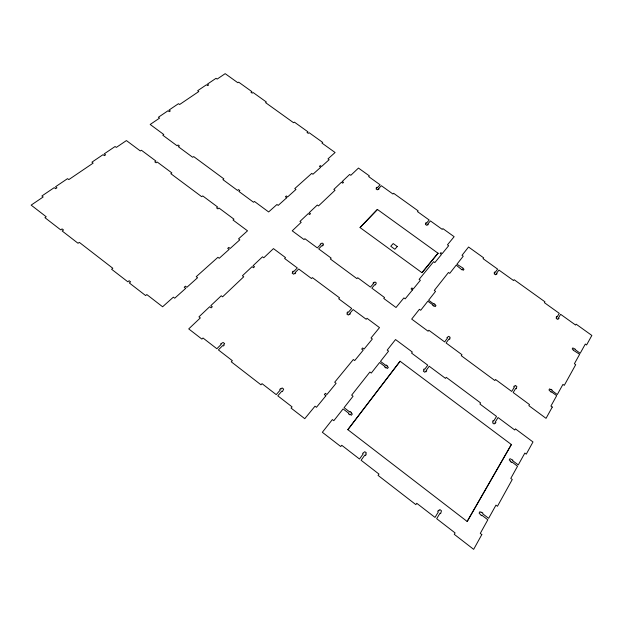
<?xml version="1.0" encoding="UTF-8"?>
<svg xmlns="http://www.w3.org/2000/svg" width="623" height="623" viewBox="0 0 623 623"><rect width="100%" height="100%" fill="white"/><g stroke="black" fill="none" stroke-linecap="round" stroke-linejoin="round"><path stroke-width="0.93" d="M467.133 521.451L511.304 444.565M347.875 429.706L400.083 361.317M421.981 272.625L437.985 253.211M360.11 227.551L377.445 209.468M481.82 534.573L473.659 549.346L454.26 534.332L455.078 532.922L436.676 518.694L440.002 513.212L440.632 513.702L441.466 510.798L439.815 509.528L439.083 510.728L438.444 510.237L437.712 511.444L438.343 511.935L435.01 517.409L416.748 503.291L415.884 504.646L378.06 475.388L378.971 474.08L361.099 460.257L364.782 455.164L365.397 455.639L366.207 454.517L365.592 454.042L366.402 452.929L364.798 451.691L362.555 453.451L363.178 453.926L359.479 459.003L341.739 445.281L340.781 446.543L322.34 432.284L332.386 419.559L333.835 420.673L343.086 408.922L348.818 413.306L348.428 413.804L349.705 414.778L350.087 414.287L351.356 415.261L352.345 413.976L351.076 413.002L351.458 412.512L350.188 411.538L349.807 412.029L344.083 407.652L353.07 396.228L351.652 395.153L369.898 372.032L371.285 373.076L379.586 362.524L385.053 366.636L384.71 367.079L385.925 367.991L386.268 367.547L387.483 368.458L388.37 367.305L387.163 366.394L387.498 365.958L386.291 365.047L385.949 365.483L380.482 361.379L388.565 351.115L387.21 350.103L395.535 339.551L412.325 352.065L411.554 353.085L427.744 365.148L424.722 369.307L424.154 368.886L423.476 369.813L424.045 370.233L423.367 371.16L424.847 372.266L425.525 371.339L426.093 371.76L426.763 370.833L426.194 370.412L429.216 366.246L445.507 378.387L446.247 377.336L480.606 402.933L479.905 404.023L496.523 416.405L493.798 420.875L493.214 420.439L492.606 421.436L493.19 421.872L492.583 422.869L494.101 424.006L494.709 423.009L495.293 423.445L495.9 422.449L495.316 422.012L498.034 417.535L514.762 430.002L515.416 428.865L532.992 441.964L526.264 454.144L524.839 453.077L518.274 464.906L512.534 460.592L512.815 460.093L509.988 458.684L509.248 459.984L510.517 460.942L510.237 461.448L511.506 462.406L511.795 461.9L517.542 466.222L510.79 478.394L512.254 479.5L497.466 506.265L495.963 505.128L488.642 518.32L482.607 513.702L482.926 513.142L481.587 512.122L481.275 512.682L479.936 511.662L479.11 513.118L481.47 515.727L481.781 515.166L487.825 519.792L480.286 533.389L481.82 534.573M552.274 407.068L546.044 418.345L528.872 405.659L529.495 404.584L513.188 392.537L515.735 388.355L516.296 388.768L516.849 386.509L515.385 385.427L514.824 386.353L514.263 385.933L513.702 386.86L514.263 387.272L511.717 391.454L495.519 379.493L494.857 380.528L461.277 355.717L461.97 354.713L446.076 342.977L448.903 339.076L449.448 339.48L450.071 338.624L449.526 338.219L450.149 337.355L448.716 336.303L446.925 337.619L447.47 338.024L444.643 341.918L428.842 330.252L428.11 331.218L411.686 319.085L419.404 309.304L420.704 310.262L427.83 301.197L432.954 304.951L432.658 305.325L433.795 306.158L434.083 305.776L435.22 306.609L435.983 305.62L434.854 304.795L435.142 304.413L434.013 303.58L433.717 303.962L428.608 300.216L435.555 291.377L434.286 290.45L448.474 272.477L449.72 273.372L456.207 265.133L461.931 269.814L462.204 269.463L463.294 270.25L463.987 269.346L462.897 268.568L463.162 268.217L456.908 264.238L463.239 256.193L462.017 255.321L468.558 247.027L483.666 257.86L483.059 258.662L497.598 269.097L495.223 272.36L494.717 271.994L494.187 272.718L494.693 273.092L494.164 273.816L495.495 274.774L496.025 274.042L496.539 274.408L497.061 273.684L496.554 273.31L498.922 270.047L513.554 280.537L514.131 279.711L544.946 301.812L544.401 302.669L559.283 313.346L557.157 316.85L556.635 316.468L556.16 317.247L556.682 317.629L556.207 318.408L557.562 319.389L558.037 318.602L558.558 318.976L559.033 318.197L558.512 317.823L560.638 314.319L575.613 325.058L576.127 324.17L591.85 335.447L586.593 344.963L585.316 344.044L580.208 353.264L575.084 349.565L575.302 349.176L572.81 347.922L572.233 348.942L573.37 349.76L573.152 350.149L579.639 354.285L574.398 363.731L575.699 364.681L564.274 385.357L562.943 384.383L557.312 394.53L551.962 390.605L552.204 390.177L551.02 389.305L550.771 389.733L549.587 388.869L548.956 389.982L551.082 392.155L551.324 391.727L556.689 395.66L550.911 406.071L552.274 407.068M511.413 444.557L467.211 521.513L347.805 429.644L400.059 361.215L511.413 444.557M325.907 395.761L316.461 407.302L315.02 406.188L304.764 418.679L291.058 408.073L292.07 406.881L277.788 395.831L281.861 391.174L282.453 391.633L283.652 389.118L282.094 387.919L281.199 388.947L280.607 388.487L279.704 389.507L280.303 389.975L276.223 394.624L262.034 383.651L260.982 384.812L231.265 361.815L232.34 360.694L218.393 349.908L222.73 345.539L223.314 345.991L224.272 345.033L223.688 344.581L224.638 343.616L223.12 342.448L220.628 343.919L221.212 344.371L216.866 348.732L203.005 338.009L201.891 339.091L188.722 328.905L200.326 317.917L198.947 316.858L209.671 306.726L211.142 307.855L212.303 306.757L210.831 305.628L221.251 295.777L222.598 296.805L243.733 276.783L242.409 275.787L252.066 266.667L253.475 267.726L254.519 266.737L253.109 265.678L262.509 256.801L263.802 257.766L273.458 248.608L285.513 257.595L284.61 258.475L297.327 267.952L293.752 271.542L293.215 271.137L292.413 271.94L292.958 272.344L292.156 273.147L293.565 274.198L294.36 273.388L294.905 273.793L295.699 272.991L295.162 272.586L298.729 268.996L311.516 278.528L312.396 277.617L339.558 297.849L338.71 298.791L351.691 308.471L348.343 312.294L347.798 311.882L347.05 312.73L347.603 313.143L346.847 314L348.288 315.074L349.036 314.218L349.589 314.631L350.336 313.774L349.783 313.369L353.124 309.538L366.184 319.272L367.009 318.298L379.508 327.62L371.004 337.978L372.352 338.982L364.105 349.075L362.625 347.961L361.706 349.082L363.186 350.196L354.705 360.561L353.327 359.518L334.691 382.226L336.101 383.301L326.927 394.515L325.377 393.331L324.357 394.577L325.907 395.761M412.481 289.936L405.191 298.845L403.899 297.903L396.018 307.505L383.784 298.472L384.562 297.553L371.806 288.13L374.945 284.54L375.474 284.937L376.323 282.959L374.937 281.939L374.244 282.725L373.714 282.336L373.021 283.122L373.551 283.52L370.412 287.102L357.727 277.733L356.924 278.629L330.338 258.989L331.171 258.124L318.68 248.896L322.029 245.524L322.55 245.914L323.29 245.166L322.769 244.784L323.501 244.045L322.146 243.04L320.144 244.138L320.666 244.52L317.317 247.892L304.888 238.71L304.032 239.551L292.226 230.829L301.197 222.325L299.959 221.414L308.284 213.557L309.608 214.53L310.511 213.673L309.179 212.7L317.302 205.037L318.509 205.917L335.034 190.256L333.85 189.4L341.435 182.235L342.705 183.154L343.53 182.375L342.253 181.457L349.659 174.463L350.827 175.297L358.459 168.07L369.361 175.881L368.645 176.582L380.131 184.821L377.312 187.655L376.822 187.305L376.191 187.936L376.681 188.286L376.051 188.925L377.32 189.836L377.951 189.197L378.441 189.556L379.064 188.917L378.582 188.567L381.401 185.732L392.942 194.018L393.635 193.294L418.142 210.87L417.472 211.61L429.185 220.012L426.545 223.026L426.046 222.668L425.462 223.338L425.961 223.696L425.369 224.366L426.662 225.3L427.253 224.623L427.752 224.981L428.336 224.311L427.837 223.953L430.47 220.939L442.237 229.381L442.883 228.618L454.144 236.693L447.454 244.839L448.669 245.711L442.198 253.616L440.874 252.658L440.15 253.538L441.481 254.496L434.846 262.594L433.616 261.699L419.115 279.369L420.369 280.288L413.267 288.979L411.889 287.966L411.094 288.924L412.481 289.936M438.047 253.257L422.005 272.71L360.008 227.551L377.382 209.429L438.047 253.257M397.295 246.537L394.873 249.262L390.761 246.272L393.191 243.554L397.295 246.537M185.701 288.363L174.72 298.207L173.358 297.163L162.603 306.773L146.81 294.562L145.642 295.575L129.304 282.935L130.596 281.861L129.125 280.724L127.832 281.798L111.61 269.253L112.818 268.272L79.292 242.347L78.046 243.281L62.152 230.985L63.523 229.996L62.09 228.89L60.719 229.879L44.934 217.668L46.219 216.773L31.15 205.123L43.182 196.969L41.889 195.972L54.217 187.648L55.603 188.707L56.934 187.803L55.548 186.744L67.541 178.637L68.81 179.603L93.154 163.109L91.916 162.175L103.044 154.652L104.376 155.649L105.583 154.839L104.251 153.834L115.099 146.506L116.314 147.417L126.414 140.572L140.323 150.945L141.374 150.213L155.906 161.038L154.784 161.848L156.108 162.829L157.23 162.019L171.855 172.921L170.834 173.685L201.727 196.704L202.716 195.91L217.614 207.007L216.555 207.887L217.91 208.892L218.969 208.012L233.96 219.187L233.002 220.012L247.518 230.829L238.539 238.866L239.816 239.824L230.191 248.46L228.789 247.409L227.714 248.367L229.116 249.418L219.226 258.288L217.925 257.299L196.229 276.705L197.561 277.726L186.884 287.296L185.428 286.175L184.237 287.242L185.701 288.363M286.72 197.748L278.193 205.403L276.962 204.5L268.638 211.945L254.449 201.463L253.538 202.249L238.85 191.401L239.847 190.56L238.523 189.587L237.527 190.42L222.925 179.634L223.867 178.879L193.652 156.568L192.686 157.292L178.349 146.701L179.408 145.93L178.116 144.972L177.049 145.743L162.805 135.214L163.794 134.521L150.182 124.468L159.566 118.113L158.39 117.256L168.031 110.738L169.285 111.665L170.328 110.956L169.074 110.037L178.482 103.675L179.626 104.516L198.807 91.526L197.678 90.709L206.478 84.759L207.693 85.631L208.643 84.985L207.436 84.113L216.041 78.303L217.147 79.098L225.176 73.654L237.83 82.734L238.664 82.15L251.879 91.628L250.991 92.274L252.19 93.139L253.078 92.492L266.371 102.024L265.562 102.631L293.597 122.747L294.383 122.116L307.894 131.803L307.053 132.497L308.284 133.377L309.117 132.683L322.706 142.426L321.951 143.08L335.096 152.51L327.986 158.865L329.146 159.698L321.554 166.512L320.284 165.593L319.443 166.349L320.713 167.268L312.933 174.238L311.757 173.389L294.765 188.582L295.964 189.454L287.647 196.923L286.331 195.957L285.404 196.782L286.72 197.748"/></g></svg>
